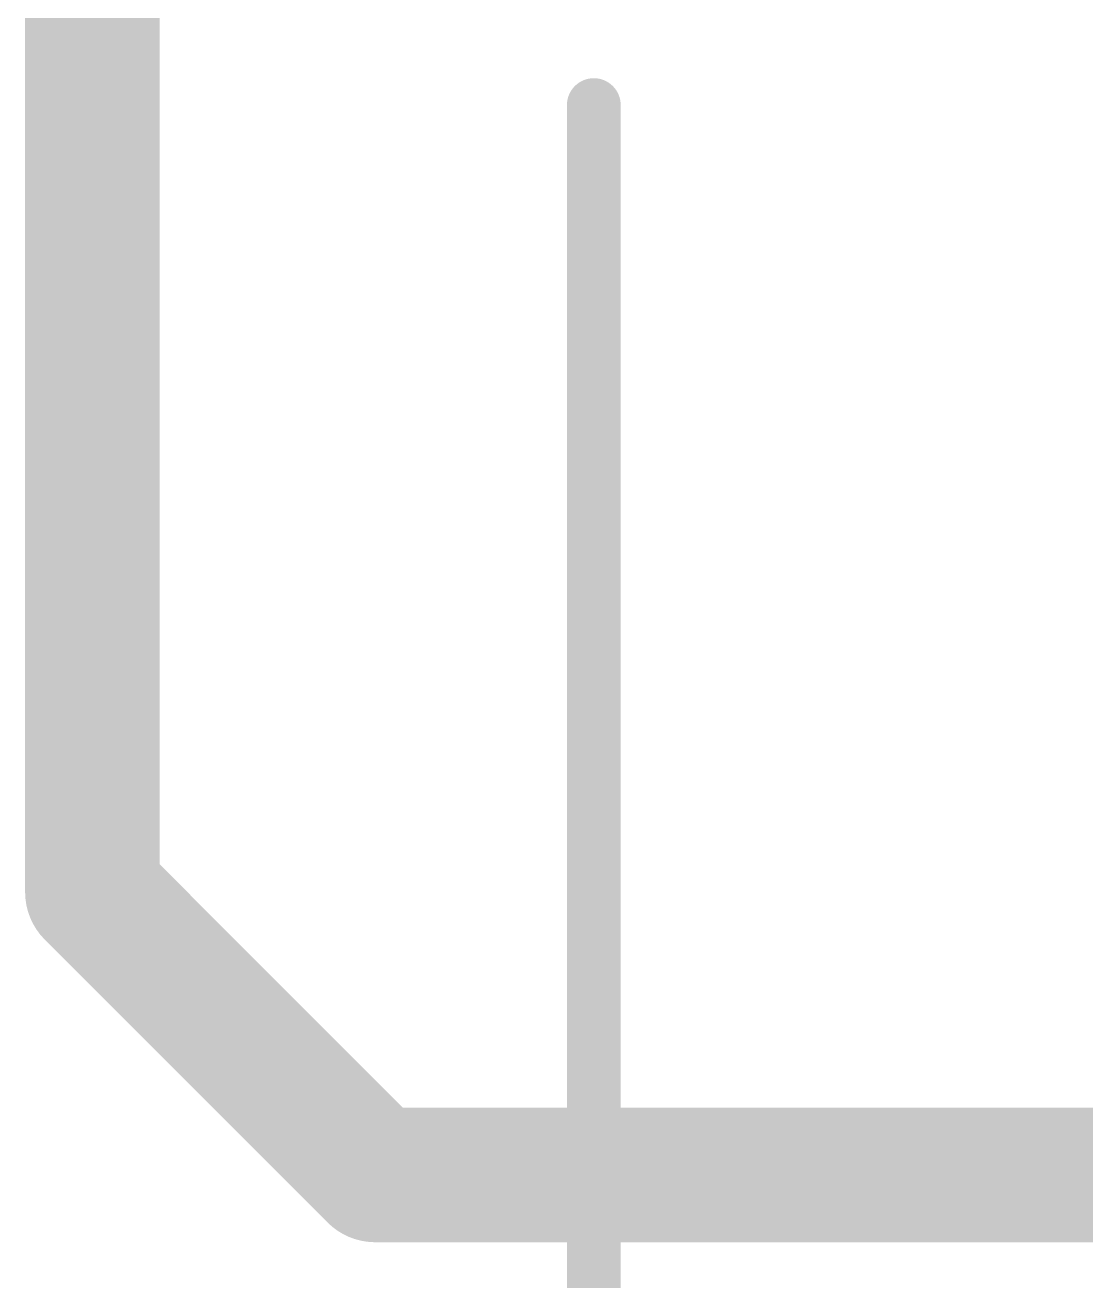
# Model space of a CAD drawing. Extents: x -20 to 87, y -17 to 53.
# Drawn here: x 0.762 to 4.769, y 15.55 to 20.292 of the extents above; entities that cross this region are included whole.
import ezdxf

# ---------------------------------------------------------------- set-up
doc = ezdxf.new("R2010")
doc.units = 0
doc.layers.add('1', color=12, linetype='CONTINUOUS')
doc.layers.add('21', color=41, linetype='CONTINUOUS')

msp = doc.modelspace()

# ---------------------------------------------------------------- linework, layer by layer
at = {"layer": '1', "const_width": 0.508}
for points in [[(1.016, 17.018), (1.016, 22.098)], [(2.084, 15.95), (1.016, 17.018)], [(5.61, 15.95), (2.084, 15.95)]]:
    msp.add_lwpolyline(points, dxfattribs=at)
at = {"layer": '1', "const_width": 0.254}
for points in [[(1.1058, 17.1078, 1), (0.9262, 16.9282)], [(0.889, 17.018, 1), (1.143, 17.018)], [(2.084, 16.077, 1), (2.084, 15.823)], [(1.9942, 15.8602, 1), (2.1738, 16.0398)]]:
    msp.add_lwpolyline(points, format="xyb", dxfattribs=at)
at = {"layer": '21', "const_width": 0.2032}
msp.add_lwpolyline([(2.91, 11.59), (2.91, 19.99)], dxfattribs=at)
at = {"layer": '21', "const_width": 0.1016}
msp.add_lwpolyline([(2.9608, 19.99, 1), (2.8592, 19.99)], format="xyb", dxfattribs=at)

doc.saveas('drawing.dxf')
